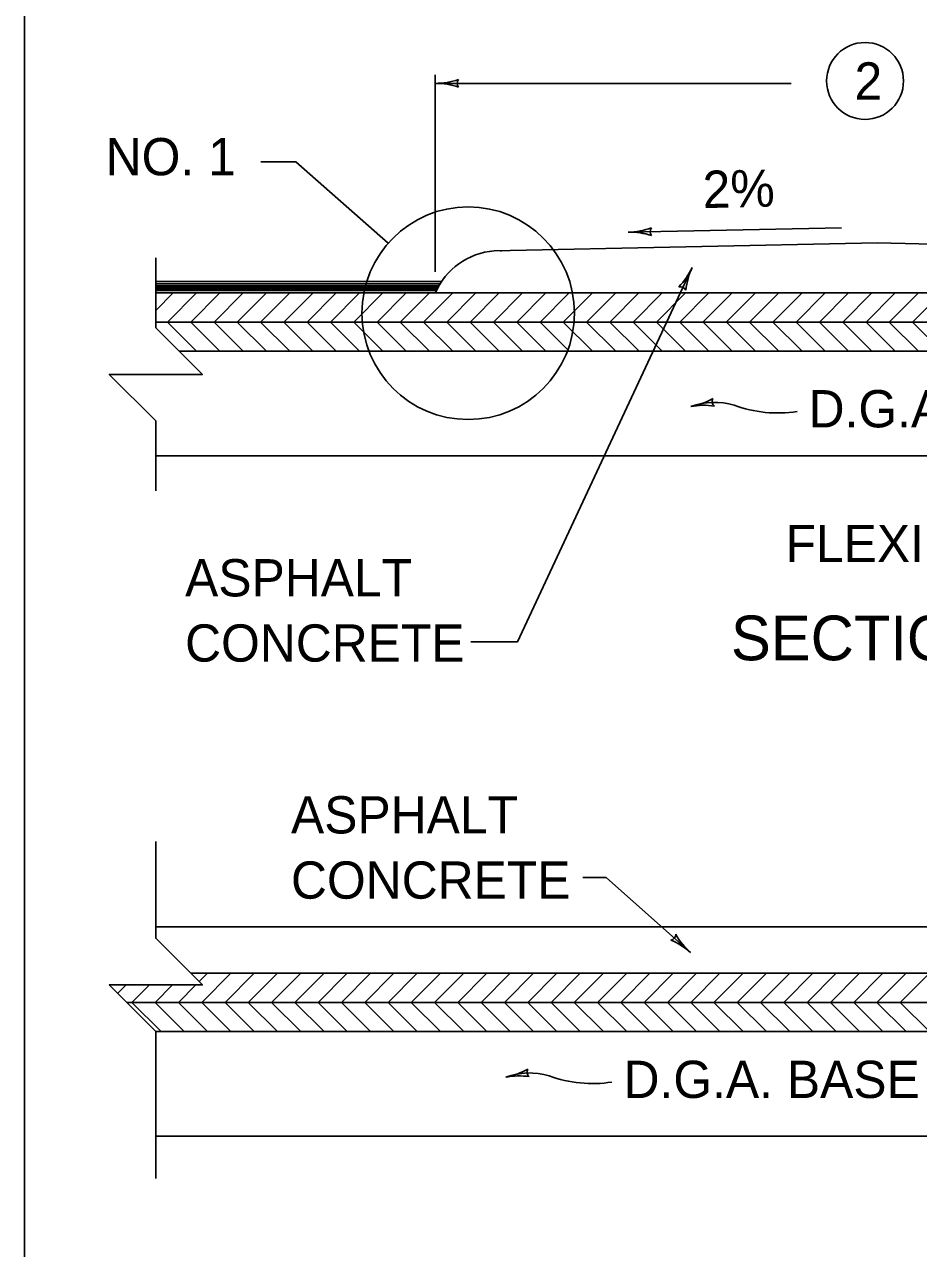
# Model space of a CAD drawing. Extents: x 1007 to 1035.5, y 1000.5 to 1021.5.
# Drawn here: x 1025.79 to 1030.59, y 1006.08 to 1012.65 of the extents above; entities that cross this region are included whole.
import ezdxf

# ---------------------------------------------------------------- set-up
doc = ezdxf.new("R2010")
doc.units = 0
doc.layers.add('Level 1', color=7, linetype='Continuous')

msp = doc.modelspace()

# ---------------------------------------------------------------- linework, layer by layer
at = {"layer": 'Level 1'}
for p, q in [((1025.7913, 1021.5), (1025.7913, 1004.2304)), ((1027.9964, 1011.3257), (1027.9964, 1012.382)), ((1029.907, 1012.3372), (1027.9964, 1012.3372)), ((1027.0597, 1011.9163), (1027.2472, 1011.9163)), ((1027.2472, 1011.9163), (1027.7445, 1011.4799)), ((1029.0327, 1011.5385), (1030.1774, 1011.5624)), ((1028.3129, 1011.4381), (1030.3714, 1011.4809)), ((1032.4322, 1011.4379), (1030.3714, 1011.4809)), ((1028.4377, 1009.3396), (1029.3761, 1011.3495)), ((1028.0301, 1011.2732), (1026.4964, 1011.2732)), ((1028.0228, 1011.2618), (1026.4964, 1011.2618)), ((1028.0159, 1011.2504), (1026.4964, 1011.2504)), ((1028.0115, 1011.2424), (1026.4964, 1011.2424)), ((1028.0073, 1011.2344), (1026.4964, 1011.2344)), ((1028.0028, 1011.2253), (1026.4964, 1011.2253)), ((1032.7464, 1011.2127), (1026.4964, 1011.2127)), ((1026.4964, 1011.1188), (1026.5903, 1011.2127)), ((1026.5589, 1011.0563), (1026.7153, 1011.2127)), ((1026.6839, 1011.0563), (1026.8403, 1011.2127)), ((1026.8089, 1011.0563), (1026.9653, 1011.2127)), ((1026.9339, 1011.0563), (1027.0903, 1011.2127)), ((1027.0589, 1011.0563), (1027.2153, 1011.2127)), ((1027.1839, 1011.0563), (1027.3403, 1011.2127)), ((1027.3089, 1011.0563), (1027.4653, 1011.2127)), ((1027.4339, 1011.0563), (1027.5903, 1011.2127)), ((1027.5589, 1011.0563), (1027.7153, 1011.2127)), ((1027.6839, 1011.0563), (1027.8403, 1011.2127)), ((1027.8089, 1011.0563), (1027.9653, 1011.2127)), ((1027.9339, 1011.0563), (1028.0903, 1011.2127)), ((1028.0589, 1011.0563), (1028.2153, 1011.2127)), ((1028.1839, 1011.0563), (1028.3403, 1011.2127)), ((1028.3089, 1011.0563), (1028.4653, 1011.2127)), ((1028.4339, 1011.0563), (1028.5903, 1011.2127)), ((1028.5589, 1011.0563), (1028.7153, 1011.2127)), ((1028.6839, 1011.0563), (1028.8403, 1011.2127)), ((1028.8089, 1011.0563), (1028.9653, 1011.2127)), ((1028.9339, 1011.0563), (1029.0903, 1011.2127)), ((1029.0589, 1011.0563), (1029.2153, 1011.2127)), ((1029.1839, 1011.0563), (1029.3403, 1011.2127)), ((1029.3089, 1011.0563), (1029.4653, 1011.2127)), ((1029.4339, 1011.0563), (1029.5903, 1011.2127)), ((1029.5589, 1011.0563), (1029.7153, 1011.2127)), ((1029.6843, 1011.0563), (1029.8406, 1011.2127)), ((1029.8093, 1011.0563), (1029.9656, 1011.2127)), ((1029.9343, 1011.0563), (1030.0906, 1011.2127)), ((1030.0593, 1011.0563), (1030.2156, 1011.2127)), ((1030.1843, 1011.0563), (1030.3406, 1011.2127)), ((1030.3093, 1011.0563), (1030.4656, 1011.2127)), ((1030.4343, 1011.0563), (1030.5906, 1011.2127)), ((1030.5593, 1011.0563), (1030.7156, 1011.2127)), ((1034.2464, 1011.0563), (1026.4964, 1011.0563)), ((1026.7152, 1010.9001), (1026.5589, 1011.0563)), ((1026.8402, 1010.9001), (1026.6839, 1011.0563)), ((1026.9652, 1010.9001), (1026.8089, 1011.0563)), ((1027.0902, 1010.9001), (1026.9339, 1011.0563)), ((1027.2152, 1010.9001), (1027.0589, 1011.0563)), ((1027.3402, 1010.9001), (1027.1839, 1011.0563)), ((1027.4652, 1010.9001), (1027.3089, 1011.0563)), ((1027.5902, 1010.9001), (1027.4339, 1011.0563)), ((1027.7152, 1010.9001), (1027.5589, 1011.0563)), ((1027.8402, 1010.9001), (1027.6839, 1011.0563)), ((1027.9652, 1010.9001), (1027.8089, 1011.0563)), ((1028.0902, 1010.9001), (1027.9339, 1011.0563)), ((1028.2152, 1010.9001), (1028.0589, 1011.0563)), ((1028.3402, 1010.9001), (1028.1839, 1011.0563)), ((1028.4652, 1010.9001), (1028.3089, 1011.0563)), ((1028.5902, 1010.9001), (1028.4339, 1011.0563)), ((1028.7152, 1010.9001), (1028.5589, 1011.0563)), ((1028.8402, 1010.9001), (1028.6839, 1011.0563)), ((1028.9655, 1010.9001), (1028.8093, 1011.0563)), ((1029.0905, 1010.9001), (1028.9343, 1011.0563)), ((1029.2155, 1010.9001), (1029.0593, 1011.0563)), ((1029.3405, 1010.9001), (1029.1843, 1011.0563)), ((1029.4655, 1010.9001), (1029.3093, 1011.0563)), ((1029.5905, 1010.9001), (1029.4343, 1011.0563)), ((1029.7155, 1010.9001), (1029.5593, 1011.0563)), ((1029.8405, 1010.9001), (1029.6843, 1011.0563)), ((1029.9655, 1010.9001), (1029.8093, 1011.0563)), ((1030.0905, 1010.9001), (1029.9343, 1011.0563)), ((1030.2155, 1010.9001), (1030.0593, 1011.0563)), ((1030.3405, 1010.9001), (1030.1843, 1011.0563)), ((1030.4655, 1010.9001), (1030.3093, 1011.0563)), ((1030.5905, 1010.9001), (1030.4343, 1011.0563)), ((1030.7155, 1010.9001), (1030.5593, 1011.0563)), ((1034.3716, 1010.9), (1026.6216, 1010.9)), ((1034.2464, 1010.3377), (1026.4964, 1010.3377)), ((1028.1877, 1009.3396), (1028.4377, 1009.3396)), ((1028.7897, 1008.0753), (1028.9147, 1008.0753)), ((1028.9147, 1008.0753), (1029.3676, 1007.6718)), ((1026.4964, 1007.8113), (1030.8052, 1007.8113)), ((1026.6839, 1007.5613), (1033.8052, 1007.5613)), ((1026.7292, 1007.5162), (1026.7743, 1007.5613)), ((1026.743, 1007.405), (1026.8993, 1007.5613)), ((1026.868, 1007.405), (1027.0243, 1007.5613)), ((1026.993, 1007.405), (1027.1493, 1007.5613)), ((1027.118, 1007.405), (1027.2743, 1007.5613)), ((1027.243, 1007.405), (1027.3993, 1007.5613)), ((1027.368, 1007.405), (1027.5243, 1007.5613)), ((1027.493, 1007.405), (1027.6493, 1007.5613)), ((1027.618, 1007.405), (1027.7743, 1007.5613)), ((1027.743, 1007.405), (1027.8993, 1007.5613)), ((1027.868, 1007.405), (1028.0243, 1007.5613)), ((1027.993, 1007.405), (1028.1493, 1007.5613)), ((1028.118, 1007.405), (1028.2743, 1007.5613)), ((1028.243, 1007.405), (1028.3993, 1007.5613)), ((1028.368, 1007.405), (1028.5243, 1007.5613)), ((1028.493, 1007.405), (1028.6493, 1007.5613)), ((1028.618, 1007.405), (1028.7743, 1007.5613)), ((1028.743, 1007.405), (1028.8993, 1007.5613)), ((1028.868, 1007.405), (1029.0243, 1007.5613)), ((1028.9927, 1007.405), (1029.149, 1007.5613)), ((1029.1177, 1007.405), (1029.274, 1007.5613)), ((1029.243, 1007.405), (1029.3993, 1007.5613)), ((1029.368, 1007.405), (1029.5243, 1007.5613)), ((1029.493, 1007.405), (1029.6493, 1007.5613)), ((1029.618, 1007.405), (1029.7743, 1007.5613)), ((1029.743, 1007.405), (1029.8993, 1007.5613)), ((1029.868, 1007.405), (1030.0243, 1007.5613)), ((1029.993, 1007.405), (1030.1493, 1007.5613)), ((1030.118, 1007.405), (1030.2743, 1007.5613)), ((1030.243, 1007.405), (1030.3993, 1007.5613)), ((1030.368, 1007.405), (1030.5243, 1007.5613)), ((1030.493, 1007.405), (1030.6493, 1007.5613)), ((1026.2917, 1007.4537), (1026.3368, 1007.4988)), ((1026.368, 1007.405), (1026.4618, 1007.4988)), ((1026.493, 1007.405), (1026.5868, 1007.4988)), ((1026.618, 1007.405), (1026.7118, 1007.4988)), ((1033.8052, 1007.405), (1026.3403, 1007.405)), ((1026.5243, 1007.2488), (1026.368, 1007.405)), ((1026.6493, 1007.2488), (1026.493, 1007.405)), ((1026.7743, 1007.2488), (1026.618, 1007.405)), ((1026.8993, 1007.2488), (1026.743, 1007.405)), ((1027.0243, 1007.2488), (1026.868, 1007.405)), ((1027.1493, 1007.2488), (1026.993, 1007.405)), ((1027.2743, 1007.2488), (1027.118, 1007.405)), ((1027.3993, 1007.2488), (1027.243, 1007.405)), ((1027.5243, 1007.2488), (1027.368, 1007.405)), ((1027.6493, 1007.2488), (1027.493, 1007.405)), ((1027.7743, 1007.2488), (1027.618, 1007.405)), ((1027.8993, 1007.2488), (1027.743, 1007.405)), ((1028.0243, 1007.2488), (1027.868, 1007.405)), ((1028.1493, 1007.2488), (1027.993, 1007.405)), ((1028.2743, 1007.2488), (1028.118, 1007.405)), ((1028.3993, 1007.2488), (1028.243, 1007.405)), ((1028.5243, 1007.2488), (1028.368, 1007.405)), ((1028.6493, 1007.2488), (1028.493, 1007.405)), ((1028.7743, 1007.2488), (1028.618, 1007.405)), ((1028.8993, 1007.2488), (1028.743, 1007.405)), ((1029.0243, 1007.2488), (1028.868, 1007.405)), ((1029.1493, 1007.2488), (1028.993, 1007.405)), ((1029.2743, 1007.2488), (1029.118, 1007.405)), ((1029.3993, 1007.2488), (1029.243, 1007.405)), ((1029.5243, 1007.2488), (1029.368, 1007.405)), ((1029.6493, 1007.2488), (1029.493, 1007.405)), ((1029.7743, 1007.2488), (1029.618, 1007.405)), ((1029.8993, 1007.2488), (1029.743, 1007.405)), ((1030.0243, 1007.2488), (1029.868, 1007.405)), ((1030.1493, 1007.2488), (1029.993, 1007.405)), ((1030.2743, 1007.2488), (1030.118, 1007.405)), ((1030.3993, 1007.2488), (1030.243, 1007.405)), ((1030.5243, 1007.2488), (1030.368, 1007.405)), ((1030.6493, 1007.2488), (1030.493, 1007.405)), ((1033.9615, 1007.2487), (1026.4964, 1007.2487)), ((1033.8052, 1006.6863), (1026.4964, 1006.6863))]:
    msp.add_line(p, q, dxfattribs=at)
for points in [[(1026.4964, 1010.1502), (1026.4964, 1010.5252), (1026.2464, 1010.7752), (1026.7464, 1010.7752), (1026.4964, 1011.0252), (1026.4964, 1011.4002)], [(1026.4964, 1006.4593), (1026.4964, 1007.2488), (1026.2464, 1007.4988), (1026.7464, 1007.4988), (1026.4964, 1007.7488), (1026.4964, 1008.2687)]]:
    msp.add_lwpolyline(points, dxfattribs=at)
msp.add_lwpolyline([(1026.4964, 1011.2732), (1028.0301, 1011.2732), (1028.0228, 1011.2618), (1028.0159, 1011.2504), (1028.0115, 1011.2424), (1028.0073, 1011.2344), (1028.0028, 1011.2253), (1027.9973, 1011.2127), (1026.4964, 1011.2127)], close=True, dxfattribs=at)
for centre, radius in [((1030.3039, 1012.35), 0.2062), ((1028.1733, 1011.1036), 0.5706)]:
    msp.add_circle(centre, radius, dxfattribs=at)
for centre, radius, start, end in [((1027.9964, 1012.7278), 0.3906, 269.98778, 270), ((1027.9964, 1012.7278), 0.3906, 270, 288.66878), ((1027.9964, 1011.9465), 0.3906, 71.34716, 89.99389), ((1028.145, 1012.3371), 0.0312, 138.7746, 220.89129), ((1029.0245, 1011.929), 0.3906, 271.18465, 271.19688), ((1029.0245, 1011.929), 0.3906, 271.19688, 289.86566), ((1029.0408, 1011.148), 0.3906, 72.54404, 91.19077), ((1029.1812, 1011.5416), 0.0312, 139.97148, 222.08817), ((1028.3417, 1011.0642), 0.375, 94.39871, 156.671), ((1028.3414, 1011.0642), 0.375, 88.02594, 89.17153), ((1029.0221, 1011.5148), 0.3906, 316.3196, 334.96633), ((1029.73, 1011.1842), 0.3906, 154.97244, 173.64123), ((1029.73, 1011.1842), 0.3906, 154.96022, 154.97244), ((1029.3132, 1011.2149), 0.0312, 23.74704, 105.86374), ((1029.2965, 1010.9866), 0.3906, 280.59163, 280.60386), ((1029.2965, 1010.9866), 0.3906, 280.60386, 299.27264), ((1029.4954, 1010.2577), 0.3676, 73.23549, 110.20614), ((1029.4403, 1010.2187), 0.3906, 81.95102, 100.59775), ((1029.5144, 1010.63), 0.0312, 149.37846, 231.49515), ((1029.8351, 1011.246), 0.6778, 249.8338, 278.79546), ((1029.2567, 1007.7707), 0.0312, 277.077, 359.19369), ((1029.6274, 1007.9635), 0.3906, 209.64956, 228.29629), ((1029.1077, 1007.3802), 0.3906, 48.3024, 66.97118), ((1029.1077, 1007.3802), 0.3906, 48.29018, 48.3024), ((1028.303, 1007.3876), 0.3906, 280.60386, 299.27264), ((1028.5209, 1007.031), 0.0312, 149.37846, 231.49515), ((1028.303, 1007.3876), 0.3906, 280.59163, 280.60386), ((1028.5019, 1006.6587), 0.3676, 73.23549, 110.20614), ((1028.4468, 1006.6197), 0.3906, 81.95102, 100.59775), ((1028.8416, 1007.647), 0.6778, 249.8338, 278.79546)]:
    msp.add_arc(centre, radius, start, end, dxfattribs=at)

# ---------------------------------------------------------------- texts
for s, height, p in [('2', 0.2, (1030.2473, 1012.25)), ('NO. 1', 0.2, (1026.2271, 1011.8437)), ('D.G.A. BASE', 0.2, (1030.0008, 1010.4909)), ('FLEXIBLE COURSES', 0.2, (1029.8769, 1009.7678)), ('ASPHALT', 0.2, (1026.6535, 1009.5836)), ('SECTION A-A', 0.24, (1029.584, 1009.2408)), ('CONCRETE', 0.2, (1026.6535, 1009.2336)), ('ASPHALT', 0.2, (1027.222, 1008.3115)), ('CONCRETE', 0.2, (1027.222, 1007.9615)), ('D.G.A. BASE', 0.2, (1029.0073, 1006.8919))]:
    msp.add_text(s, height=height, dxfattribs=at).set_placement(p)
msp.add_text('2%', height=0.2, rotation=1.19423, dxfattribs=at).set_placement((1029.4342, 1011.6675))

doc.saveas('drawing.dxf')
